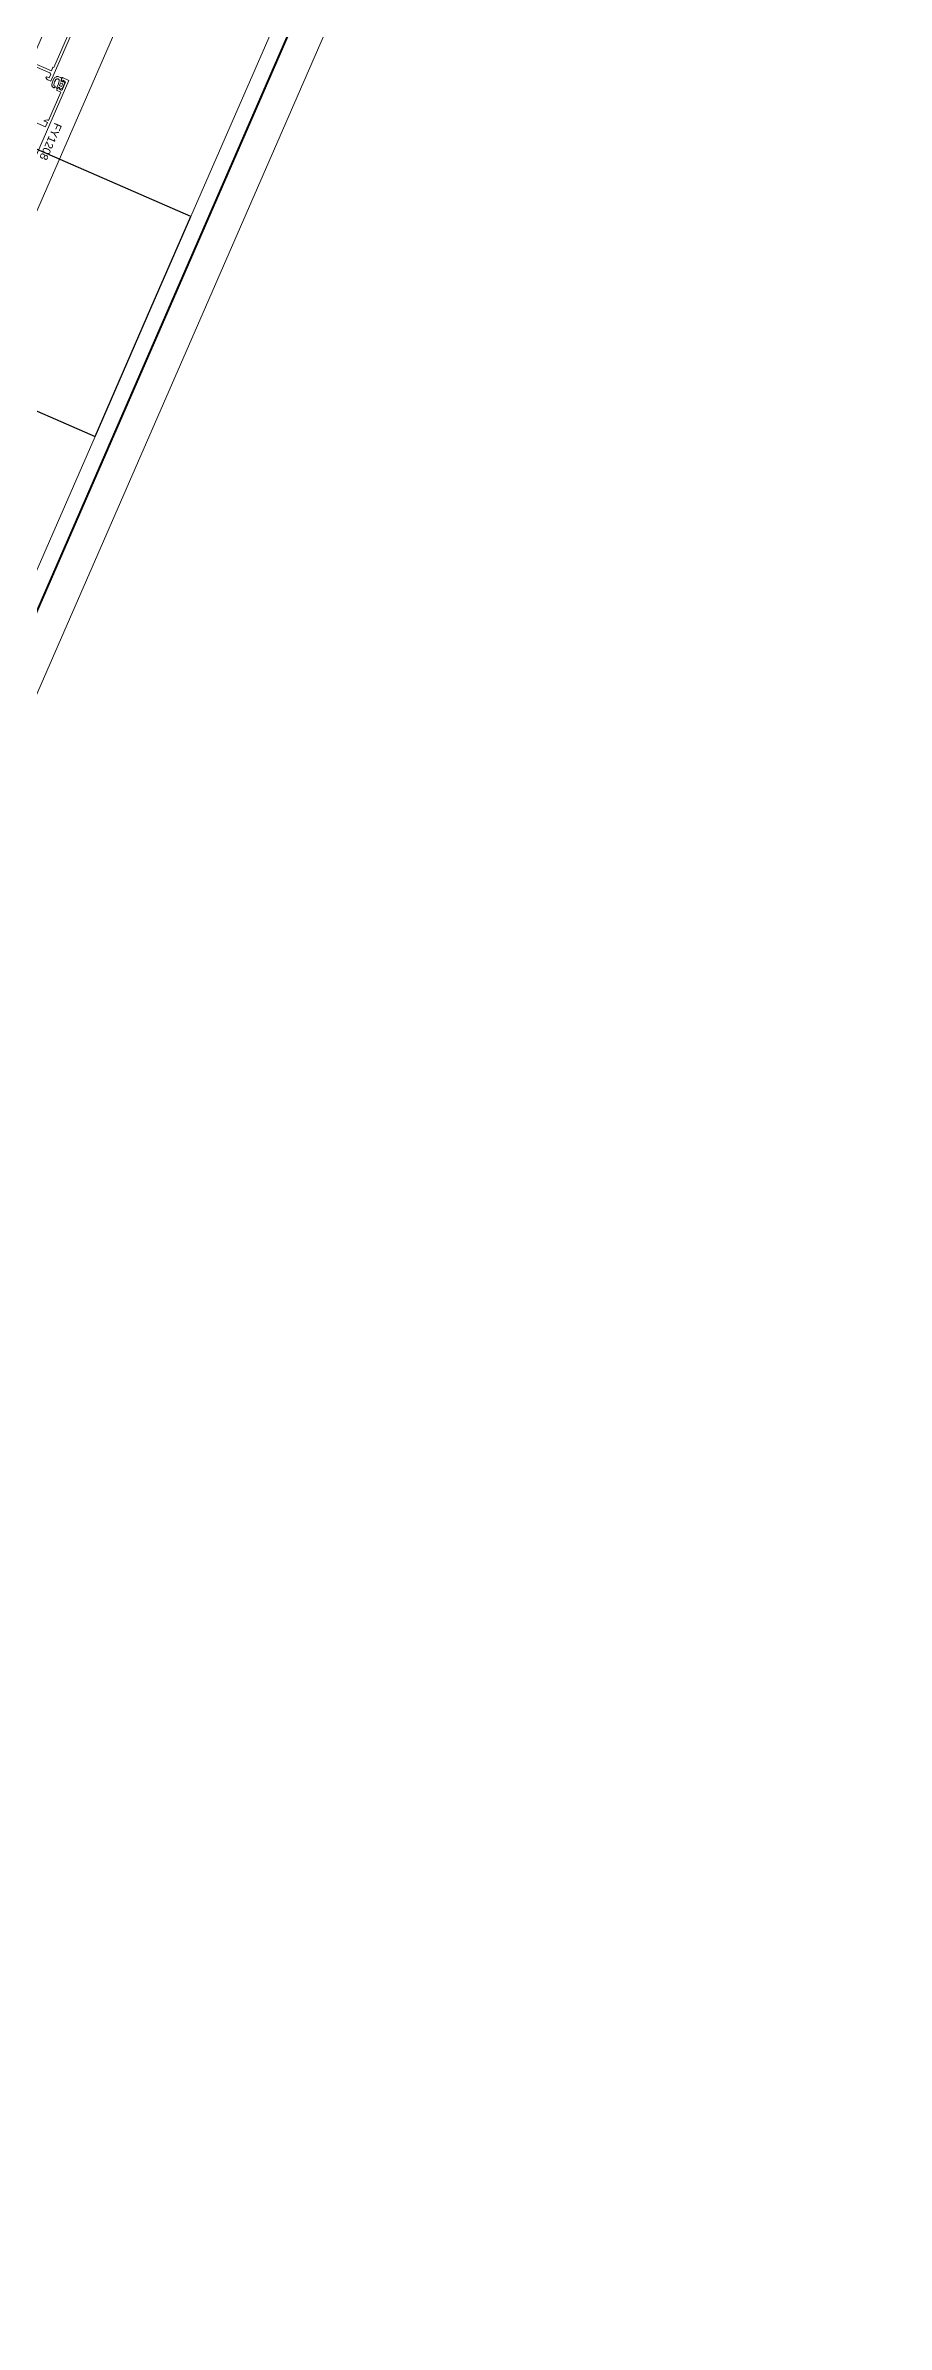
# Model space of a CAD drawing. Header units: millimetres. Extents: x -37281 to 954596, y -59787 to 956680.
# Drawn here: x 6459 to 6984, y -14298 to -12874 of the extents above; entities that cross this region are included whole.
import ezdxf

# ---------------------------------------------------------------- set-up
doc = ezdxf.new("R2010")
doc.units = ezdxf.units.MM
doc.header["$MEASUREMENT"] = 0
for name, color, linetype, lineweight in [('0_Pen_No__2', 8, 'Continuous', 15), ('0_Pen_No__7', 7, 'Continuous', 35), ('0_Pen_No__9', 7, 'Continuous', 13), ('New_A-25-M_Curtain_Wall_Pen_No__90', 8, 'Continuous', 20), ('New_A-25-M_Wall_Ext_Pen_No__87', 8, 'Continuous', 20), ('New_ArchiCAD Windows_Pen_No__3', 7, 'Continuous', 18)]:
    doc.layers.add(name, color=color, linetype=linetype, lineweight=lineweight)
doc.layers.add('0_Pen_No__40', color=7, linetype='Continuous', lineweight=35, true_color=0x2a2a2a)
doc.layers.add('New_ArchiCAD Windows_Pen_No__23', color=7, linetype='Continuous', lineweight=30, true_color=0x2a2a2a)
for name, color, linetype in [('New_A-25-M_Curtain_Wall', 7, 'Continuous'), ('New_A-25-M_Wall_Ext', 7, 'Continuous'), ('New_ArchiCAD Windows', 7, 'Continuous')]:
    doc.layers.add(name, color=color, linetype=linetype)
doc.styles.add('GENERATED_STYLE_3', font='')
doc.styles.get('GENERATED_STYLE_3').set_extended_font_data('Arial')

# ---------------------------------------------------------------- blocks, each defined once
blk = doc.blocks.new('Wall_2_3', base_point=(10092.6, -4631.3))
at = {"layer": 'New_A-25-M_Wall_Ext_Pen_No__87', "linetype": 'Continuous', "flags": 128}
blk.add_lwpolyline([(2234.1, -22653.2), (10092.6, -4631.3)], dxfattribs=at)
blk = doc.blocks.new('Triple Window 19[15]_3')
at = {"layer": 'New_ArchiCAD Windows_Pen_No__23', "linetype": 'Continuous'}
for p, q in [((6549.7, -12980.6), (6375.6, -12904.7)), ((6524.7, -13037.9), (6549.7, -12980.6)), ((6315.6, -13042.2), (6489.8, -13118.1)), ((6489.8, -13118.1), (6524.7, -13037.9))]:
    blk.add_line(p, q, dxfattribs=at)
at = {"layer": 'New_ArchiCAD Windows_Pen_No__3', "linetype": 'Continuous'}
for p, q in [((7293.3, -11300.3), (6354, -13454.4)), ((6549.7, -12980.6), (6887.3, -12206.5)), ((6374.8, -13381.7), (6489.8, -13118.1))]:
    blk.add_line(p, q, dxfattribs=at)
blk = doc.blocks.new('Wall_139_3', base_point=(10165.9, -4712.5))
at = {"layer": 'New_ArchiCAD Windows', "color": 251, "linetype": 'Continuous', "lineweight": 20, "true_color": 0x606060}
blk.add_blockref('Triple Window 19[15]_3', (0, 0), dxfattribs=at)
blk = doc.blocks.new('Beam_4_3', base_point=(10000.9, -4591.3))
at = {"layer": 'New_A-25-M_Curtain_Wall_Pen_No__90', "linetype": 'Continuous'}
blk.add_line((10203.2, -4679.5), (2344.7, -22701.5), dxfattribs=at)

msp = doc.modelspace()

# ---------------------------------------------------------------- linework, layer by layer
at = {"layer": '0_Pen_No__2', "linetype": 'Continuous', "flags": 128}
for points in [[(6506.1, -12795.2), (6462.1, -12896.1), (6460.4, -12895.3, -0.198912), (6459.3, -12894.2), (6459.1, -12893.7), (6459.5, -12893.3), (6461.2, -12894), (6462, -12892.2, 0.414214), (6461.5, -12890.9), (6449.4, -12885.6)], [(6486.9, -12799.1, 0.112281), (6486.6, -12799.5), (6452, -12878.9, 0.112281), (6451.9, -12879.3, -0.112281), (6451.7, -12880.2), (6450, -12884.2), (6462.5, -12889.7), (6463.5, -12887.4), (6464, -12887.6), (6501.2, -12802.4), (6500.7, -12802.2), (6501.7, -12799.9), (6490, -12794.8)]]:
    msp.add_lwpolyline(points, format="xyb", dxfattribs=at)
for points in [[(6445.9, -12919), (6458.9, -12924.7), (6460.1, -12921.9), (6457.8, -12920.9), (6459, -12920.4), (6459.8, -12920.3), (6460.6, -12920.5), (6460.7, -12920.6), (6468.4, -12903), (6465.8, -12901.8), (6466.2, -12900.9), (6466.3, -12900.8), (6466.4, -12900.7), (6466.5, -12900.6), (6466.6, -12900.5), (6467.3, -12900.1), (6467.6, -12900.3), (6467.3, -12901), (6468.4, -12901.5), (6468.5, -12901.6), (6468.6, -12901.6), (6468.8, -12901.6), (6468.9, -12901.6), (6469, -12901.5), (6469.1, -12901.5), (6469.2, -12901.4), (6469.3, -12901.3), (6469.4, -12901.2), (6469.4, -12901.1), (6471.2, -12897.1), (6471.2, -12897), (6471.3, -12896.8), (6471.3, -12896.7), (6471.2, -12896.6), (6471.2, -12896.5), (6471.2, -12896.4), (6471.1, -12896.2), (6471, -12896.2), (6470.9, -12896.1), (6470.8, -12896), (6469.7, -12895.5), (6469.4, -12896.3), (6469, -12896.2), (6468.8, -12895.5), (6468.8, -12895.3), (6468.8, -12895.2), (6468.8, -12895), (6468.9, -12894.9), (6469.4, -12893.8), (6473.5, -12895.6), (6441.9, -12968)], [(6470.1, -12898.9), (6469.4, -12900.4), (6467.8, -12901), (6467.6, -12900.9), (6467.7, -12900.3), (6466.7, -12899.8)]]:
    msp.add_lwpolyline(points, dxfattribs=at)
at = {"layer": '0_Pen_No__40', "linetype": 'Continuous'}
msp.add_line((9735.4, -5700.7), (2596.7, -22072), dxfattribs=at)
at = {"layer": '0_Pen_No__9', "linetype": 'Continuous', "flags": 128}
msp.add_lwpolyline([(6466.7, -12899.8), (6466.4, -12900.6), (6465.8, -12900.4), (6467, -12897.7), (6467.4, -12895.8), (6467.4, -12895.7), (6467.4, -12895.5), (6467.3, -12895.3), (6467.3, -12895.2), (6467.2, -12895), (6467.1, -12894.9), (6466.9, -12894.8), (6466.8, -12894.7), (6466.6, -12894.7), (6466.5, -12894.7), (6466.2, -12894.7), (6465.9, -12894.8), (6465.6, -12894.9), (6465.4, -12895.1), (6465.1, -12895.3), (6465, -12895.6), (6464.8, -12895.8), (6464.5, -12896.5), (6464.2, -12897.4), (6464.1, -12898.4), (6464.1, -12898.5), (6464.1, -12898.6), (6464.1, -12898.7), (6464.2, -12898.8), (6464.2, -12898.9), (6464.3, -12898.9), (6464.4, -12899), (6464.4, -12899), (6464.5, -12899.1), (6464.6, -12899.1), (6464.7, -12899.2), (6464.8, -12899.3), (6464.8, -12899.4), (6464.8, -12899.5), (6464.8, -12899.6), (6464.8, -12899.7), (6464.8, -12899.8), (6464.8, -12899.9), (6464.7, -12900), (6464.6, -12900), (6464.5, -12900.1), (6464.4, -12900.1), (6464.3, -12900.2), (6464.2, -12900.2), (6464.1, -12900.2), (6464, -12900.2), (6463.8, -12900.1), (6463.5, -12899.9), (6463.3, -12899.7), (6463.1, -12899.5), (6463, -12899.2), (6462.9, -12899), (6462.9, -12898.7), (6462.9, -12898.4), (6463, -12897.3), (6463.4, -12896.1), (6464.1, -12894.6), (6464.2, -12894.3), (6464.5, -12894.1), (6464.7, -12893.8), (6465, -12893.6), (6465.7, -12893.3), (6466, -12893.2), (6466.4, -12893.2), (6466.8, -12893.2), (6467.2, -12893.3), (6467.6, -12893.5), (6468.5, -12893.8), (6468.6, -12893.9), (6468.7, -12894), (6468.8, -12894), (6468.8, -12894.1), (6468.9, -12894.3), (6468.9, -12894.4), (6468.9, -12894.5), (6468.9, -12894.6), (6468.9, -12894.8), (6468.9, -12894.9), (6468.4, -12896), (6469.4, -12896.4), (6469.8, -12895.9), (6470, -12895.9), (6470.7, -12897.5), (6470.1, -12898.9)], dxfattribs=at)
msp.add_lwpolyline([(6469.3, -12898.6), (6469.7, -12897.8), (6468.3, -12897.2), (6467.6, -12898.9), (6468.9, -12899.5)], close=True, dxfattribs=at)

# ---------------------------------------------------------------- block references
at = {"layer": 'New_A-25-M_Curtain_Wall', "color": 8, "lineweight": 20}
msp.add_blockref('Beam_4_3', (10000.9, -4591.3), dxfattribs=at)
at = {"layer": 'New_A-25-M_Wall_Ext', "color": 250, "lineweight": 50, "true_color": 0x2a2a2a}
for name, p in [('Wall_139_3', (10165.9, -4712.5)), ('Wall_2_3', (10092.6, -4631.3))]:
    msp.add_blockref(name, p, dxfattribs=at)

# ---------------------------------------------------------------- texts
at = {"layer": '0_Pen_No__7', "linetype": 'Continuous', "insert": (6464.6, -12921.6), "char_height": 5, "attachment_point": 7, "rotation": 246.4404, "style": 'GENERATED_STYLE_3'}
msp.add_mtext('\\A1;{\\fArial|b0|i0|c0|p34;FY1208}', dxfattribs=at)

doc.saveas('drawing.dxf')
